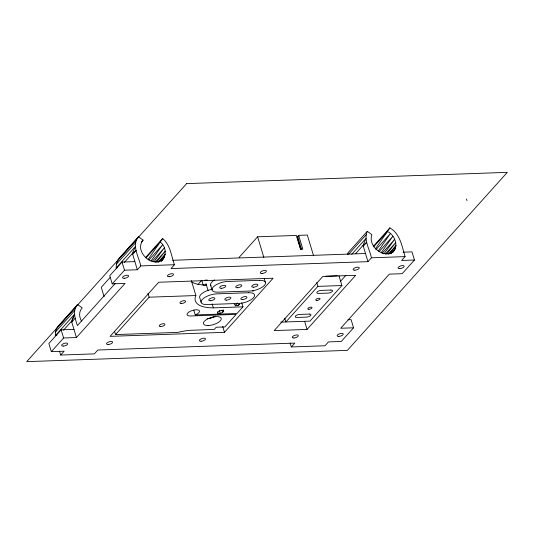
<?xml version="1.0" encoding="UTF-8"?>
<svg xmlns="http://www.w3.org/2000/svg" width="534" height="534" viewBox="0 0 534 534"><rect width="100%" height="100%" fill="white"/><g stroke="black" fill="none" stroke-linecap="round" stroke-linejoin="round"><path stroke-width="0.8" d="M56.871 335.385L55.289 335.712L55.456 332.021L56.511 328.684L58.4 325.873L77.59 304.513L82.203 307.898C78.738 311.382 79.012 317.096 81.502 321.047M115.231 283.454L77.423 325.54C75.134 318.925 72.244 310.494 77.59 304.513M117.767 267.607L116.178 267.928L116.345 264.237L117.4 260.906L119.289 258.096L138.48 236.729L143.092 240.113C135.916 248.47 145.208 260.979 154.74 261.894C166.421 263.756 168.45 247.669 160.173 242.102L162.656 238.504C170.419 245.013 171.287 255.766 174.444 264.724L170.987 268.575L367.953 261.653L371.41 257.802L405.079 256.62C401.948 246.361 400.166 233.758 389.893 227.898L373.446 246.207M138.48 236.729C131.264 245.426 138.907 256.801 140.776 265.905L137.318 269.757L124.489 270.211L112.213 283.874L109.757 275.724L122.032 262.06L134.875 261.607L137.318 269.757M373.693 246.788L387.404 231.529C396.041 235.114 400.36 250.893 389.012 253.663C379.053 255.285 368.387 244.619 371.864 234.666L367.285 231.309C363.447 240.173 369.762 249.224 371.41 257.802M347.434 254.691L348.095 252.675L367.285 231.309M55.289 335.712L74.48 314.346L71.75 322.055L76.429 337.535L63.599 337.989L51.324 351.652L48.861 343.502L61.136 329.838L73.986 329.385M63.519 330.146L71.523 321.234L74.48 314.346M191.372 280.597L195.885 295.549L195.564 296.257A37.16 14.879 -16.8 0 0 211.838 307.838L213.34 307.824L212.152 303.893M389.893 227.898L375.355 248.944M378.319 250.953L390.374 233.612L376.116 249.485M148.052 259.491L160.173 242.102L145.915 257.969M381.316 252.515L392.877 236.255L379.167 251.514M150.948 261.106L162.583 244.819L148.879 260.078M383.959 253.884L394.733 239.279L382.117 253.323M153.972 261.827L164.325 247.883L152.263 261.313M386.83 254.084L395.807 242.476L385.394 254.071M156.729 262.034L165.273 251.087L155.401 262.074M389.253 253.91L396.041 245.62L388.365 254.164M159.059 261.834L165.366 254.197L158.238 262.134M391.055 253.496L395.4 248.49L391.082 253.396M161.308 260.746L164.592 257.008L161.301 260.672M56.511 328.684L75.701 307.324M117.4 260.906L136.591 239.539M55.456 332.021L74.647 310.654M116.345 264.237L135.536 242.877M116.178 267.928L135.369 246.568L132.419 253.456L124.409 262.368M141.45 241.949L143.092 240.113M110.084 277.5L101.28 287.312L104.13 296.764M75.207 318.204L71.75 322.055L71.523 321.234M132.646 254.271L136.103 250.426L132.419 253.456L134.875 261.607M145.655 257.421L162.656 238.504M59.521 351.178L60.696 355.05L64.153 351.198L51.324 351.652M76.429 337.535L125.043 283.421L112.213 283.874M161.361 261.153L163.01 259.324L161.315 261.139M114.596 331.427L115.551 334.578L149.133 297.191L195.885 295.549M197.92 284.509L201.184 280.877M239.139 257.355L257.615 236.789L296.41 235.427L300.582 249.238L302.825 249.158L298.66 235.347L307.317 235.047L313.551 255.706M223.713 311.222L222.938 310.421L220.749 310.494L218.426 311.409L217.331 312.624L218.106 313.431L220.302 313.358L222.625 312.443L223.713 311.222L223.265 309.74M235.02 305.962L237.743 302.938M301.63 249.458L297.698 236.422L298.66 235.347M237.87 305.768L239.499 303.953L238.424 305.588L236.235 305.662L234.206 304.14M241.768 302.891L242.957 306.83L236.983 313.478L195.257 314.947L193.829 310.227M224.487 332.335L273.101 278.221L158.711 282.239L110.097 336.353L224.487 332.335L222.698 326.407M338.963 275.751L341.914 285.53L317.863 286.378L285.877 321.982L284.742 318.224M348.642 254.211L366.184 234.68M351.746 254.284L365.997 238.411L363.047 245.353L355.577 253.67M363.274 246.167L366.731 242.323L363.047 245.353L367.953 261.653M340.305 281.538L345.865 275.35M341.914 285.53L309.927 321.134L280.771 322.122M290.156 343.075L291.324 346.946L294.781 343.095L97.822 350.017L94.364 353.868L60.696 355.05M307.057 329.431L355.677 275.317L322.81 276.472L274.189 330.586L307.057 329.431L304.62 321.281M405.079 256.62L401.621 260.472L414.444 260.018L411.988 251.868L403.157 252.181M347.881 319.766L351.092 319.652L353.555 327.803L341.279 341.466L328.457 341.914L324.992 345.765L291.324 346.946M414.444 260.018L402.169 273.682L389.346 274.136L340.725 328.25L353.555 327.803M210.436 318.117L215.289 316.235M214.668 316.562L212.145 317.603M209.575 318.317L207.065 318.691A9.292 3.718 -16.8 0 0 209.682 318.371L211.417 317.843M297.698 236.422L298.499 236.388M297.859 237.103L297.058 237.129L300.762 249.405M172.662 260.278L365.51 253.503M140.776 265.905L174.444 264.724M204.976 280.156L207.412 280.07M325.693 276.218L337.301 275.811M213.3 307.871L242.957 306.83M115.551 334.578L177.815 332.388L179.818 331.908A37.166 14.879 -16.8 0 1 190.084 330.319L214.308 329.385L216.23 327.249L224.887 326.942L236.182 314.372L191.032 315.961A6.501 2.603 -16.8 0 1 188.308 312.47A6.501 2.603 -16.8 0 1 198.381 310.04A6.501 2.603 -16.8 0 1 195.257 314.947M466.509 198.982L466.996 200.61M316.729 282.613L317.863 286.378M257.615 236.789L263.849 257.455M264.257 278.534L265.525 282.726M221.95 310.221L222.625 312.443M219.407 310.394L220.302 313.358M210.523 284.889L211.998 289.782M217.658 311.949L218.106 313.431M205.964 283.581L208.073 290.556M201.725 280.27L203.2 285.163L206.444 285.002L204.943 285.016A37.16 14.879 -16.8 0 1 191.299 281.665M201.084 302.164L199.609 297.278A11.147 4.466 -16.8 0 1 212.485 289.241M147.945 293.253L149.133 297.191M122.032 262.06L124.489 270.211M61.136 329.838L63.599 337.989M253.136 290.222A11.147 4.466 -16.8 0 1 252.936 291.477M211.057 285.944A11.147 4.466 -16.8 0 1 214.561 279.976M186.633 183.623L26.7 361.645L347.367 350.377L507.3 172.355L186.633 183.623M393.945 250.893L392.844 252.115L393.945 250.893M259.591 280.35L227.524 281.478A11.147 4.466 -16.8 0 0 213.106 287.152A11.147 4.466 -16.8 0 0 217.932 292.158L249.999 291.03A11.147 4.466 -16.8 0 0 264.417 285.35A11.147 4.466 -16.8 0 0 259.591 280.35M248.677 292.739L216.61 293.86A11.147 4.466 -16.8 0 0 202.192 299.541A11.147 4.466 -16.8 0 0 207.018 304.547L239.085 303.419A11.147 4.466 -16.8 0 0 253.503 297.738A11.147 4.466 -16.8 0 0 248.677 292.739M330.86 290.055L321.241 290.396A3.157 1.262 -16.8 0 0 317.156 292.005A3.157 1.262 -16.8 0 0 318.524 293.42L328.143 293.086A3.157 1.262 -16.8 0 0 332.228 291.477A3.157 1.262 -16.8 0 0 330.86 290.055M309.273 314.092L299.647 314.433A3.157 1.262 -16.8 0 0 295.562 316.041A3.157 1.262 -16.8 0 0 296.931 317.456L306.549 317.116A3.157 1.262 -16.8 0 0 310.634 315.507A3.157 1.262 -16.8 0 0 309.273 314.092M293.947 337.975A3.157 1.262 -16.8 0 0 298.352 335.626A3.157 1.262 -16.8 0 0 293.627 335.793A3.157 1.262 -16.8 0 0 293.947 337.975M169.104 276.725A3.157 1.262 -16.8 0 0 173.503 274.369A3.157 1.262 -16.8 0 0 168.784 274.536A3.157 1.262 -16.8 0 0 169.104 276.725M201.078 341.239A3.157 1.262 -16.8 0 0 205.483 338.89A3.157 1.262 -16.8 0 0 200.757 339.05A3.157 1.262 -16.8 0 0 201.078 341.239M399.732 268.622A3.157 1.262 -16.8 0 0 404.131 266.266A3.157 1.262 -16.8 0 0 399.412 266.433A3.157 1.262 -16.8 0 0 399.732 268.622M338.843 336.4A3.157 1.262 -16.8 0 0 343.242 334.044A3.157 1.262 -16.8 0 0 338.523 334.211A3.157 1.262 -16.8 0 0 338.843 336.4M63.319 346.079A3.157 1.262 -16.8 0 0 67.718 343.729A3.157 1.262 -16.8 0 0 62.999 343.896A3.157 1.262 -16.8 0 0 63.319 346.079M108.208 344.503A3.157 1.262 -16.8 0 0 112.614 342.147A3.157 1.262 -16.8 0 0 107.888 342.314A3.157 1.262 -16.8 0 0 108.208 344.503M124.208 278.301A3.157 1.262 -16.8 0 0 128.607 275.945A3.157 1.262 -16.8 0 0 123.888 276.111A3.157 1.262 -16.8 0 0 124.208 278.301M354.843 270.197A3.157 1.262 -16.8 0 0 359.242 267.841A3.157 1.262 -16.8 0 0 354.523 268.008A3.157 1.262 -16.8 0 0 354.843 270.197M261.974 273.461A3.157 1.262 -16.8 0 0 266.373 271.105A3.157 1.262 -16.8 0 0 261.653 271.272A3.157 1.262 -16.8 0 0 261.974 273.461M208.066 325.506A9.292 3.718 -16.8 0 0 221.283 318.705A9.292 3.718 -16.8 0 0 207.633 318.938A9.292 3.718 -16.8 0 0 208.066 325.506M160.627 326.568A2.97 1.188 -16.8 0 0 164.939 324.432A2.97 1.188 -16.8 0 0 160.654 324.418A2.97 1.188 -16.8 0 0 160.627 326.568M181.113 303.512A2.97 1.188 -16.8 0 0 185.632 301.496A2.97 1.188 -16.8 0 0 181.593 301.263A2.97 1.188 -16.8 0 0 181.113 303.512M226.489 300.155A3.157 1.262 -16.8 0 0 230.888 297.798A3.157 1.262 -16.8 0 0 226.169 297.965A3.157 1.262 -16.8 0 0 226.489 300.155M242.523 299.587A3.157 1.262 -16.8 0 0 246.922 297.238A3.157 1.262 -16.8 0 0 242.202 297.405A3.157 1.262 -16.8 0 0 242.523 299.587M210.456 300.715A3.157 1.262 -16.8 0 0 214.855 298.366A3.157 1.262 -16.8 0 0 210.136 298.526A3.157 1.262 -16.8 0 0 210.456 300.715M237.403 287.766A3.157 1.262 -16.8 0 0 241.802 285.416A3.157 1.262 -16.8 0 0 237.083 285.577A3.157 1.262 -16.8 0 0 237.403 287.766M253.436 287.205A3.157 1.262 -16.8 0 0 257.835 284.849A3.157 1.262 -16.8 0 0 253.116 285.016A3.157 1.262 -16.8 0 0 253.436 287.205M221.37 288.327A3.157 1.262 -16.8 0 0 225.769 285.977A3.157 1.262 -16.8 0 0 221.049 286.144A3.157 1.262 -16.8 0 0 221.37 288.327M316.936 300.375A2.229 0.894 -16.8 0 0 320.04 298.713A2.229 0.894 -16.8 0 0 316.709 298.833A2.229 0.894 -16.8 0 0 316.936 300.375M308.939 309.273A2.229 0.894 -16.8 0 0 312.043 307.617A2.229 0.894 -16.8 0 0 308.712 307.731A2.229 0.894 -16.8 0 0 308.939 309.273"/></g></svg>
